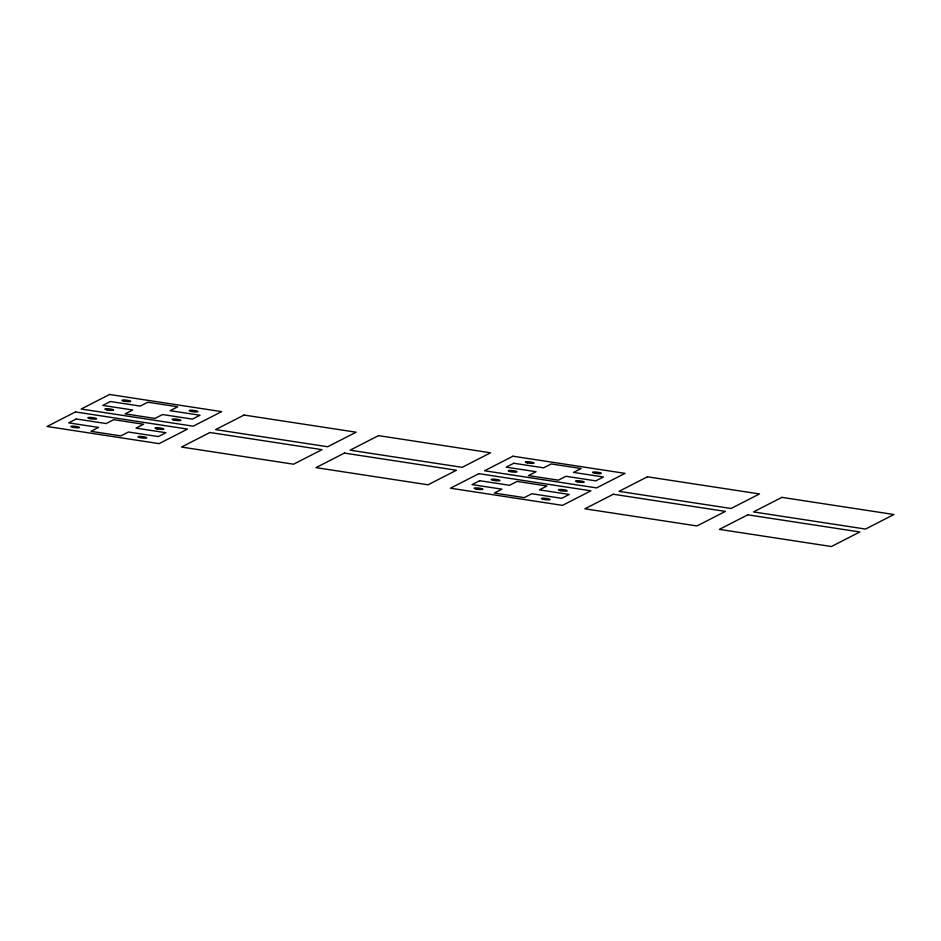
<?xml version="1.0" encoding="UTF-8"?>
<svg xmlns="http://www.w3.org/2000/svg" width="941" height="941" viewBox="0 0 941 941"><rect width="100%" height="100%" fill="white"/><g stroke="black" fill="none" stroke-linecap="round" stroke-linejoin="round"><path stroke-width="1.41" d="M75.48 411.935L47.05 426.485L159.1 443.634L187.53 429.084L75.48 411.935M109.591 394.479L81.161 409.029L193.211 426.179L221.641 411.629L109.591 394.479M76.256 418.98L68.681 422.862L98.558 427.437L90.983 431.319L120.86 435.895L128.435 432.013L158.323 436.577L165.898 432.707L136.022 428.131L143.597 424.25L113.72 419.674L106.145 423.556L76.256 418.98M110.379 401.525L102.792 405.406L132.681 409.982L125.094 413.852L154.971 418.427L162.558 414.546L192.434 419.121L200.021 415.24L170.133 410.676L177.72 406.794L147.843 402.219L140.256 406.1L110.379 401.525M209.937 432.507L181.507 447.057L293.557 464.207L321.987 449.657L209.937 432.507M244.06 415.052L215.63 429.602L327.68 446.752L356.11 432.201L244.06 415.052M344.406 453.091L315.976 467.642L428.026 484.791L456.456 470.241L344.406 453.091M378.517 435.636L350.087 450.186L462.137 467.336L490.567 452.786L378.517 435.636M478.863 473.664L450.433 488.214L562.483 505.364L590.913 490.814L478.863 473.664M512.974 456.209L484.544 470.759L596.594 487.909L625.024 473.358L512.974 456.209M479.639 480.722L472.064 484.603L501.941 489.167L494.354 493.049L524.243 497.624L531.818 493.743L561.706 498.318L569.281 494.437L539.405 489.861L546.98 485.991L517.103 481.416L509.528 485.297L479.639 480.722M513.762 463.254L506.176 467.136L536.052 471.712L528.477 475.593L558.354 480.169L565.941 476.287L595.818 480.863L603.404 476.981L573.516 472.406L581.103 468.524L551.226 463.948L543.639 467.83L513.762 463.254M613.32 494.248L584.89 508.799L696.94 525.948L725.37 511.398L613.32 494.248M647.443 476.793L619.013 491.343L731.063 508.493L759.493 493.943L647.443 476.793M747.789 514.821L719.359 529.371L831.409 546.521L859.839 531.971L747.789 514.821M781.9 497.366L753.47 511.916L865.52 529.065L893.95 514.515L781.9 497.366M543.428 499.353A4.423 0.694 6.6 0 0 550.144 499.553A4.423 0.694 6.6 0 0 543.698 498.177A4.423 0.694 6.6 0 0 543.428 499.353M476.205 489.073A4.423 0.694 6.6 0 0 482.921 489.261A4.423 0.694 6.6 0 0 476.464 487.897A4.423 0.694 6.6 0 0 476.205 489.073M560.495 490.626A4.423 0.694 6.6 0 0 567.211 490.814A4.423 0.694 6.6 0 0 560.754 489.449A4.423 0.694 6.6 0 0 560.495 490.626M493.26 480.333A4.423 0.694 6.6 0 0 499.977 480.533A4.423 0.694 6.6 0 0 493.519 479.157A4.423 0.694 6.6 0 0 493.26 480.333M577.551 481.898A4.423 0.694 6.6 0 0 584.267 482.086A4.423 0.694 6.6 0 0 577.809 480.722A4.423 0.694 6.6 0 0 577.551 481.898M510.316 471.606A4.423 0.694 6.6 0 0 517.032 471.794A4.423 0.694 6.6 0 0 510.575 470.429A4.423 0.694 6.6 0 0 510.316 471.606M594.606 473.17A4.423 0.694 6.6 0 0 601.323 473.358A4.423 0.694 6.6 0 0 594.865 471.994A4.423 0.694 6.6 0 0 594.606 473.17M527.372 462.878A4.423 0.694 6.6 0 0 534.088 463.066A4.423 0.694 6.6 0 0 527.642 461.702A4.423 0.694 6.6 0 0 527.372 462.878M140.056 437.624A4.423 0.694 6.6 0 0 146.772 437.812A4.423 0.694 6.6 0 0 140.315 436.448A4.423 0.694 6.6 0 0 140.056 437.624M72.822 427.332A4.423 0.694 6.6 0 0 79.538 427.52A4.423 0.694 6.6 0 0 73.08 426.155A4.423 0.694 6.6 0 0 72.822 427.332M157.112 428.896A4.423 0.694 6.6 0 0 163.828 429.084A4.423 0.694 6.6 0 0 157.37 427.72A4.423 0.694 6.6 0 0 157.112 428.896M89.877 418.604A4.423 0.694 6.6 0 0 96.594 418.792A4.423 0.694 6.6 0 0 90.136 417.428A4.423 0.694 6.6 0 0 89.877 418.604M174.167 420.156A4.423 0.694 6.6 0 0 180.884 420.356A4.423 0.694 6.6 0 0 174.426 418.98A4.423 0.694 6.6 0 0 174.167 420.156M106.933 409.876A4.423 0.694 6.6 0 0 113.649 410.064A4.423 0.694 6.6 0 0 107.192 408.7A4.423 0.694 6.6 0 0 106.933 409.876M191.223 411.429A4.423 0.694 6.6 0 0 197.939 411.629A4.423 0.694 6.6 0 0 191.482 410.252A4.423 0.694 6.6 0 0 191.223 411.429M124 401.148A4.423 0.694 6.6 0 0 130.705 401.337A4.423 0.694 6.6 0 0 124.259 399.972A4.423 0.694 6.6 0 0 124 401.148"/></g></svg>
